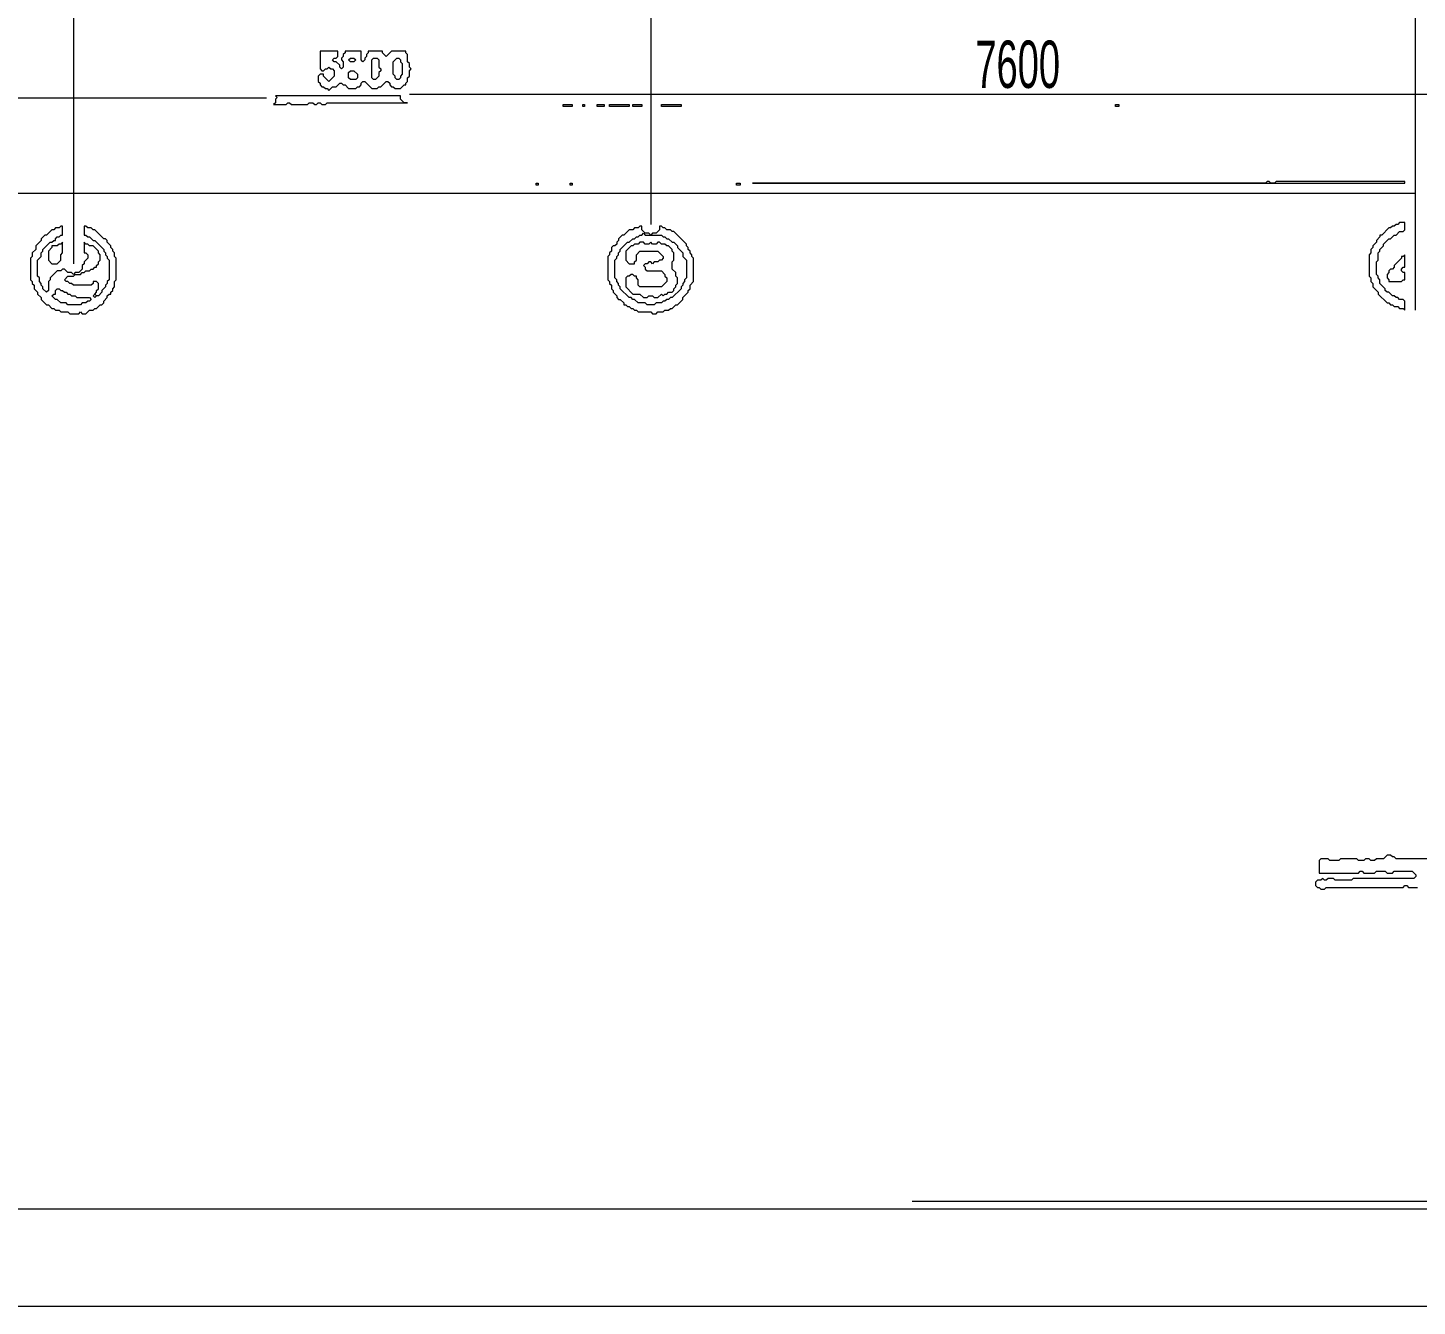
# Model space of a CAD drawing. Header units: millimetres. Extents: x 4 to 412, y 4 to 290.
# Drawn here: x 120.4 to 188.4, y 3.6 to 66.2 of the extents above; entities that cross this region are included whole.
import ezdxf

# ---------------------------------------------------------------- set-up
doc = ezdxf.new("R2010")
doc.units = ezdxf.units.MM
for name, color, linetype, lineweight in [('OCR_TEXT', 6, 'CONTINUOUS', 0), ('TRACE_STRAIGHT', 5, 'CONTINUOUS', 0), ('TRACE_TEXT_SYMBOL', 6, 'CONTINUOUS', 0)]:
    doc.layers.add(name, color=color, linetype=linetype, lineweight=lineweight)
doc.styles.add('wqy-unicode', font='wqy-unicode')

msp = doc.modelspace()

# ---------------------------------------------------------------- linework, layer by layer
at = {"layer": 'TRACE_STRAIGHT', "color": 5}
for p, q in [((188.348, 80.656), (188.348, 52.369)), ((122.613, 78.05), (122.613, 54.646)), ((150.899, 77.957), (150.899, 56.573)), ((106.337, 62.777), (132.062, 62.777)), ((139.072, 62.958), (194.362, 62.958)), ((81.328, 58.099), (188.348, 58.099)), ((14.236, 8.327), (271.213, 8.327)), ((163.708, 8.705), (389.542, 8.705)), ((3.793, 3.558), (412.103, 3.558))]:
    msp.add_line(p, q, dxfattribs=at)
at = {"layer": 'TRACE_TEXT_SYMBOL', "color": 6}
for points in [[(134.689, 65.068), (134.689, 64.192), (134.777, 64.104), (134.864, 64.104), (134.952, 64.192), (135.04, 64.192), (135.127, 64.28), (135.215, 64.192), (135.302, 64.192), (135.39, 64.104), (135.39, 63.842), (135.127, 63.579), (134.864, 63.842), (134.864, 63.929), (134.689, 63.929), (134.602, 63.842), (134.602, 63.579), (134.689, 63.491), (134.689, 63.404), (134.777, 63.316), (134.864, 63.316), (134.952, 63.229), (135.04, 63.229), (135.127, 63.141), (135.302, 63.316), (135.477, 63.316), (135.653, 63.491), (135.74, 63.491), (135.828, 63.404), (135.915, 63.404), (136.09, 63.229), (136.441, 63.229), (136.528, 63.316), (136.616, 63.316), (136.704, 63.404), (136.704, 63.491), (136.791, 63.579), (136.879, 63.579), (137.229, 63.229), (137.492, 63.229), (137.579, 63.316), (137.667, 63.316), (137.93, 63.579), (138.017, 63.579), (138.105, 63.491), (138.105, 63.404), (138.192, 63.316), (138.28, 63.316), (138.367, 63.229), (138.63, 63.229), (138.805, 63.404), (138.893, 63.404), (138.893, 63.491), (138.98, 63.579), (138.98, 63.754), (139.068, 63.842), (139.068, 64.104), (139.156, 64.192), (139.068, 64.28), (139.068, 64.455), (138.98, 64.542), (138.98, 64.893), (138.893, 64.98), (138.893, 65.068)], [(138.893, 65.068), (138.192, 65.068), (137.93, 64.805), (137.754, 64.98), (137.754, 65.068), (137.054, 65.068), (137.054, 64.98), (136.966, 64.893), (136.966, 64.805), (136.879, 64.717), (136.879, 64.63), (136.791, 64.542), (136.704, 64.63), (136.704, 65.068), (135.915, 65.068), (135.915, 64.98), (135.828, 64.893), (135.828, 64.805), (135.74, 64.717), (135.74, 64.63), (135.828, 64.542), (135.828, 64.28), (135.74, 64.192), (135.653, 64.28), (135.653, 64.367), (135.477, 64.542), (135.39, 64.542), (135.302, 64.63), (135.39, 64.717), (135.477, 64.717), (135.565, 64.805), (135.565, 65.068), (134.689, 65.068)], [(121.991, 56.485), (121.903, 56.398), (121.728, 56.398), (121.641, 56.31), (121.553, 56.31), (121.29, 56.048), (121.203, 56.048), (121.028, 55.872), (121.028, 55.785), (120.765, 55.522), (120.765, 55.347), (120.59, 55.172), (120.59, 54.997), (120.502, 54.909), (120.502, 53.858), (120.59, 53.771), (120.59, 53.683), (120.677, 53.595), (120.677, 53.42), (120.853, 53.245), (120.853, 53.158), (121.028, 52.982), (121.028, 52.895), (121.29, 52.632), (121.378, 52.632), (121.553, 52.457), (121.641, 52.457), (121.728, 52.369), (121.903, 52.369), (121.991, 52.282), (122.341, 52.282), (122.429, 52.194), (122.867, 52.194), (122.954, 52.282), (123.042, 52.194), (123.217, 52.194), (123.392, 52.369), (123.567, 52.369), (123.655, 52.457), (123.743, 52.457), (123.918, 52.632), (124.005, 52.632), (124.093, 52.72), (124.093, 52.807), (124.268, 52.982), (124.268, 53.07), (124.356, 53.158), (124.443, 53.158), (124.443, 53.245), (124.531, 53.333), (124.531, 53.42), (124.618, 53.508), (124.618, 53.771), (124.706, 53.858), (124.706, 54.909), (124.618, 54.997), (124.618, 55.172), (124.531, 55.259), (124.531, 55.347), (124.443, 55.435), (124.443, 55.522), (124.268, 55.697), (124.268, 55.785), (124.18, 55.872)], [(123.83, 55.259), (123.567, 55.522), (123.392, 55.522), (123.305, 55.61), (123.217, 55.61), (123.129, 55.697), (123.129, 55.172), (123.217, 55.172), (123.305, 55.084), (123.305, 54.909), (123.129, 54.734), (123.129, 54.646), (123.042, 54.559), (123.042, 54.384), (122.867, 54.209), (122.692, 54.209), (122.604, 54.121), (122.516, 54.209), (122.341, 54.209), (122.166, 54.384), (122.079, 54.384), (121.991, 54.296), (121.816, 54.296), (121.466, 53.946), (121.466, 53.858), (121.378, 53.771), (121.378, 53.333), (121.29, 53.245), (121.115, 53.42), (121.115, 53.508), (121.028, 53.595), (121.028, 53.683), (120.94, 53.771), (120.94, 53.946), (120.853, 54.033), (120.853, 54.822), (121.028, 54.997), (121.028, 55.172), (121.115, 55.259), (121.115, 55.347), (121.466, 55.697), (121.553, 55.697), (121.641, 55.785), (121.728, 55.785), (121.728, 55.872), (121.816, 55.96), (121.903, 55.96), (121.991, 56.048), (122.079, 56.048), (122.079, 56.485), (121.991, 56.485)], [(124.18, 55.872), (124.093, 55.872), (123.655, 56.31), (123.567, 56.31), (123.48, 56.398), (123.305, 56.398), (123.217, 56.485), (123.129, 56.485), (123.129, 56.048), (123.217, 56.048), (123.305, 55.96), (123.392, 55.96), (123.567, 55.785), (123.655, 55.785), (124.093, 55.347), (124.093, 55.259), (124.18, 55.172), (124.18, 55.084), (124.268, 54.997), (124.268, 54.909), (124.356, 54.822), (124.356, 53.858), (124.268, 53.771), (124.268, 53.683), (124.18, 53.595), (124.18, 53.508), (124.005, 53.333), (124.005, 53.245), (123.83, 53.07), (123.743, 53.07), (123.655, 53.158), (123.743, 53.245), (123.743, 53.333), (123.83, 53.42), (123.83, 53.683), (123.743, 53.771), (123.567, 53.771), (123.567, 53.683), (123.48, 53.595), (122.604, 53.595), (122.516, 53.683), (122.429, 53.683), (122.341, 53.771), (122.254, 53.771), (122.166, 53.858), (122.341, 54.033), (122.604, 54.033), (122.692, 54.121), (122.954, 54.121), (123.042, 54.209), (123.129, 54.209), (123.217, 54.296), (123.392, 54.296), (123.48, 54.384), (123.567, 54.384), (123.655, 54.471), (123.743, 54.471), (123.743, 54.559), (123.83, 54.646), (123.83, 54.734), (123.918, 54.822), (123.918, 55.084), (123.83, 55.172), (123.83, 55.259)], [(150.365, 56.485), (150.278, 56.398), (150.102, 56.398), (150.015, 56.31), (149.84, 56.31), (149.577, 56.048), (149.489, 56.048), (149.314, 55.872), (149.314, 55.785), (149.227, 55.697), (149.227, 55.61), (149.139, 55.522), (149.051, 55.522), (148.964, 55.435), (148.964, 55.259), (148.876, 55.172), (148.876, 55.084), (148.789, 54.997), (148.789, 53.858), (148.876, 53.771), (148.876, 53.683), (148.964, 53.595), (148.964, 53.42), (149.051, 53.333), (149.051, 53.245), (149.227, 53.07), (149.227, 52.982), (149.314, 52.895), (149.402, 52.895), (149.577, 52.72), (149.577, 52.632), (149.665, 52.632), (149.752, 52.545), (149.84, 52.545), (149.927, 52.457), (150.015, 52.457), (150.102, 52.369), (150.19, 52.369), (150.278, 52.282), (150.891, 52.282), (150.978, 52.194), (151.153, 52.194), (151.241, 52.282), (151.504, 52.282), (151.591, 52.369), (151.766, 52.369), (151.854, 52.457), (151.941, 52.457), (152.117, 52.632), (152.204, 52.632), (152.467, 52.895), (152.467, 52.982), (152.73, 53.245), (152.73, 53.333), (152.817, 53.42), (152.817, 53.595), (152.992, 53.771), (152.992, 54.909), (152.905, 54.997), (152.905, 55.084), (152.817, 55.172), (152.817, 55.259), (152.73, 55.347), (152.73, 55.435)], [(152.73, 55.435), (152.642, 55.522), (152.642, 55.61), (152.029, 56.223), (151.941, 56.223), (151.854, 56.31), (151.679, 56.31), (151.591, 56.398), (151.504, 56.398), (151.416, 56.485), (151.328, 56.485), (151.328, 56.31), (151.153, 56.135), (150.978, 56.135), (150.891, 56.048), (150.803, 56.135), (150.628, 56.135), (150.453, 56.31), (150.453, 56.485), (150.365, 56.485)], [(150.365, 55.697), (150.278, 55.61), (150.102, 55.61), (150.015, 55.522), (149.927, 55.522), (149.665, 55.259), (149.665, 54.822), (149.84, 54.646), (150.102, 54.646), (150.102, 54.734), (150.19, 54.822), (150.19, 55.084), (150.365, 55.259), (151.241, 55.259), (151.504, 54.997), (151.504, 54.909), (151.416, 54.822), (151.328, 54.822), (151.241, 54.734), (151.066, 54.734), (150.978, 54.646), (150.891, 54.734), (150.803, 54.734), (150.715, 54.646), (150.628, 54.646), (150.54, 54.559), (150.628, 54.471), (150.628, 54.384), (150.715, 54.296), (151.416, 54.296), (151.591, 54.121), (151.591, 54.033), (151.679, 53.946), (151.679, 53.771), (151.416, 53.508), (150.365, 53.508), (150.278, 53.595), (150.278, 53.858), (150.19, 53.946), (150.19, 54.033), (150.102, 54.033), (150.015, 54.121), (149.927, 54.121), (149.84, 54.033), (149.752, 54.033), (149.665, 53.946), (149.665, 53.508), (150.015, 53.158), (150.365, 53.158), (150.54, 52.982), (150.715, 52.982), (150.803, 53.07), (150.978, 53.07), (151.066, 52.982), (151.241, 52.982), (151.416, 53.158), (151.504, 53.07), (151.591, 53.158), (151.679, 53.158), (151.766, 53.245), (151.941, 53.245), (152.029, 53.333), (152.029, 53.42), (152.117, 53.508)], [(152.117, 53.508), (152.117, 53.595), (152.204, 53.683), (152.204, 53.946), (152.117, 54.033), (152.117, 54.209), (151.941, 54.384), (151.941, 54.734), (152.029, 54.822), (152.029, 55.172), (151.941, 55.259), (151.941, 55.347), (151.766, 55.522), (151.679, 55.522), (151.591, 55.61), (151.416, 55.61), (151.328, 55.697), (151.241, 55.697), (151.153, 55.61), (150.978, 55.61), (150.891, 55.697), (150.803, 55.61), (150.628, 55.61), (150.54, 55.697), (150.365, 55.697)], [(186.971, 25.659), (186.796, 25.484), (186.446, 25.484), (186.358, 25.397), (186.183, 25.397), (186.095, 25.484), (185.92, 25.484), (185.833, 25.397), (185.57, 25.397), (185.482, 25.484), (184.694, 25.484), (184.607, 25.397), (184.169, 25.397), (184.081, 25.484), (183.731, 25.484), (183.643, 25.397), (183.643, 24.784), (185.57, 24.784), (185.658, 24.871), (185.745, 24.871), (185.833, 24.784), (186.358, 24.784), (186.446, 24.871), (186.884, 24.871), (186.971, 24.784), (187.234, 24.784), (187.321, 24.871), (188.197, 24.871), (188.372, 24.696), (188.372, 24.608), (188.285, 24.521), (185.307, 24.521), (185.22, 24.433), (184.432, 24.433), (184.344, 24.521), (184.081, 24.521), (183.994, 24.433), (183.906, 24.433), (183.818, 24.521), (183.731, 24.433), (183.556, 24.433), (183.468, 24.346), (183.468, 24.171), (183.556, 24.083), (183.643, 24.083), (183.731, 23.995), (183.906, 23.995), (183.994, 24.083), (187.759, 24.083), (187.847, 24.171), (187.934, 24.171), (188.022, 24.083), (188.46, 24.083)], [(193.977, 25.484), (187.409, 25.484), (187.321, 25.572), (187.234, 25.572), (187.146, 25.659), (186.971, 25.659)]]:
    msp.add_lwpolyline(points, dxfattribs=at)
for points in [[(136.09, 64.63), (136.178, 64.717), (136.353, 64.717), (136.441, 64.63), (136.353, 64.542), (136.178, 64.542)], [(137.229, 64.63), (137.317, 64.717), (137.492, 64.717), (137.579, 64.63), (137.579, 64.28), (137.667, 64.192), (137.667, 64.104), (137.579, 64.017), (137.579, 63.842), (137.404, 63.667), (137.317, 63.667), (137.229, 63.754)], [(138.455, 64.717), (138.543, 64.717), (138.63, 64.63), (138.63, 64.542), (138.718, 64.455), (138.718, 63.929), (138.63, 63.842), (138.63, 63.754), (138.543, 63.667), (138.455, 63.667), (138.367, 63.754), (138.367, 63.842), (138.28, 63.929), (138.28, 64.542)], [(136.09, 64.017), (136.178, 64.104), (136.353, 64.104), (136.528, 63.929), (136.528, 63.754), (136.441, 63.667), (136.178, 63.667), (136.09, 63.754)], [(132.5, 62.878), (132.588, 62.791), (132.5, 62.703), (132.5, 62.528), (132.412, 62.44), (133.025, 62.44), (133.113, 62.528), (133.201, 62.528), (133.288, 62.44), (134.076, 62.44), (134.164, 62.528), (134.339, 62.528), (134.427, 62.44), (134.514, 62.44), (134.602, 62.528), (134.689, 62.528), (134.777, 62.44), (134.952, 62.44), (135.04, 62.528), (138.98, 62.528), (138.805, 62.528), (138.63, 62.703), (138.63, 62.878)], [(146.599, 62.44), (147.037, 62.44), (147.037, 62.353), (146.599, 62.353)], [(147.563, 62.44), (147.65, 62.44), (147.65, 62.353), (147.563, 62.353)], [(148.263, 62.44), (148.614, 62.44), (148.614, 62.353), (148.263, 62.353)], [(148.876, 62.44), (149.84, 62.44), (149.84, 62.353), (148.876, 62.353)], [(150.015, 62.44), (150.453, 62.44), (150.453, 62.353), (150.015, 62.353)], [(151.416, 62.44), (152.379, 62.44), (152.379, 62.353), (151.416, 62.353)], [(173.66, 62.44), (173.835, 62.44), (173.835, 62.353), (173.66, 62.353)], [(145.286, 58.587), (145.373, 58.587), (145.373, 58.5), (145.286, 58.5)], [(146.95, 58.587), (147.037, 58.587), (147.037, 58.5), (146.95, 58.5)], [(155.094, 58.587), (155.269, 58.587), (155.269, 58.5), (155.094, 58.5)], [(181.104, 58.675), (181.016, 58.587), (155.882, 58.587), (187.847, 58.587), (187.847, 58.675), (181.542, 58.675), (181.454, 58.587), (181.279, 58.587), (181.191, 58.675)], [(187.584, 56.661), (187.497, 56.573), (187.409, 56.573), (187.321, 56.485), (187.234, 56.485), (187.146, 56.398), (187.059, 56.398), (186.708, 56.048), (186.621, 56.048), (186.621, 55.96), (186.446, 55.785), (186.446, 55.697), (186.271, 55.522), (186.271, 55.435), (186.183, 55.347), (186.183, 55.172), (186.095, 55.084), (186.095, 54.033), (186.183, 53.946), (186.183, 53.771), (186.271, 53.683), (186.271, 53.508), (186.533, 53.245), (186.533, 53.158), (186.971, 52.72), (187.059, 52.72), (187.146, 52.632), (187.234, 52.632), (187.321, 52.545), (187.497, 52.545), (187.584, 52.457), (187.759, 52.457), (187.847, 52.369), (187.847, 52.807), (187.759, 52.895), (187.584, 52.895), (187.497, 52.982), (187.409, 52.982), (187.321, 53.07), (187.234, 53.07), (187.059, 53.245), (186.971, 53.245), (186.884, 53.333), (186.884, 53.42), (186.621, 53.683), (186.621, 53.858), (186.533, 53.946), (186.533, 54.033), (186.446, 54.121), (186.446, 54.734), (186.533, 54.822), (186.533, 55.172), (186.621, 55.259), (186.621, 55.347), (186.796, 55.522), (186.796, 55.61), (187.059, 55.872), (187.146, 55.872), (187.321, 56.048), (187.409, 56.048), (187.584, 56.223), (187.759, 56.223), (187.847, 56.31), (187.847, 56.661)], [(150.453, 56.048), (150.54, 56.135), (150.628, 56.048), (151.416, 56.048), (151.504, 55.96), (151.591, 55.96), (151.679, 55.872), (151.766, 55.872), (151.941, 55.697), (152.029, 55.697), (152.204, 55.522), (152.204, 55.435), (152.467, 55.172), (152.467, 54.997), (152.642, 54.822), (152.642, 53.946), (152.554, 53.858), (152.554, 53.771), (152.467, 53.683), (152.467, 53.595), (152.379, 53.508), (152.379, 53.42), (151.941, 52.982), (151.854, 52.982), (151.766, 52.895), (151.679, 52.895), (151.591, 52.807), (151.504, 52.807), (151.416, 52.72), (151.153, 52.72), (151.066, 52.632), (150.715, 52.632), (150.628, 52.72), (150.278, 52.72), (150.102, 52.895), (150.015, 52.895), (149.927, 52.982), (149.84, 52.982), (149.402, 53.42), (149.402, 53.508), (149.314, 53.595), (149.314, 53.683), (149.227, 53.771), (149.227, 53.858), (149.139, 53.946), (149.139, 54.822), (149.227, 54.909), (149.227, 54.997), (149.314, 55.084), (149.314, 55.172), (149.402, 55.259), (149.402, 55.347), (149.752, 55.697), (149.84, 55.697), (150.015, 55.872), (150.102, 55.872), (150.19, 55.96), (150.278, 55.96), (150.365, 56.048)], [(122.079, 55.697), (121.991, 55.61), (121.903, 55.61), (121.816, 55.522), (121.553, 55.522), (121.553, 55.435), (121.378, 55.259), (121.378, 54.822), (121.553, 54.646), (121.816, 54.646), (121.991, 54.822), (121.991, 55.084), (122.079, 55.172)], [(187.847, 55.084), (187.759, 54.997), (187.672, 54.997), (187.672, 54.909), (187.321, 54.559), (187.321, 54.471), (187.234, 54.384), (187.146, 54.384), (187.059, 54.296), (187.059, 54.209), (186.971, 54.121), (186.971, 53.946), (187.059, 53.858), (187.059, 53.771), (187.672, 53.771), (187.759, 53.858), (187.847, 53.858), (187.847, 54.209), (187.759, 54.209), (187.672, 54.296), (187.672, 54.384), (187.759, 54.471), (187.847, 54.471)], [(121.728, 53.333), (121.816, 53.42), (121.903, 53.42), (121.991, 53.333), (122.079, 53.333), (122.166, 53.245), (122.254, 53.245), (122.341, 53.158), (122.429, 53.158), (122.516, 53.07), (122.692, 53.07), (122.779, 52.982), (123.392, 52.982), (123.48, 52.895), (123.392, 52.807), (123.305, 52.807), (123.217, 52.72), (123.042, 52.72), (122.954, 52.632), (122.341, 52.632), (122.254, 52.72), (121.991, 52.72), (121.816, 52.895), (121.728, 52.895), (121.553, 53.07), (121.641, 53.158), (121.728, 53.158)], [(123.567, 53.07), (123.655, 53.158), (123.743, 53.07), (123.655, 52.982)]]:
    msp.add_lwpolyline(points, close=True, dxfattribs=at)

# ---------------------------------------------------------------- texts
at = {"layer": 'OCR_TEXT', "color": 6, "style": 'wqy-unicode', "width": 0.600874}
msp.add_text('7600', height=2.3225, dxfattribs=at).set_placement((166.797, 63.258))

doc.saveas('drawing.dxf')
